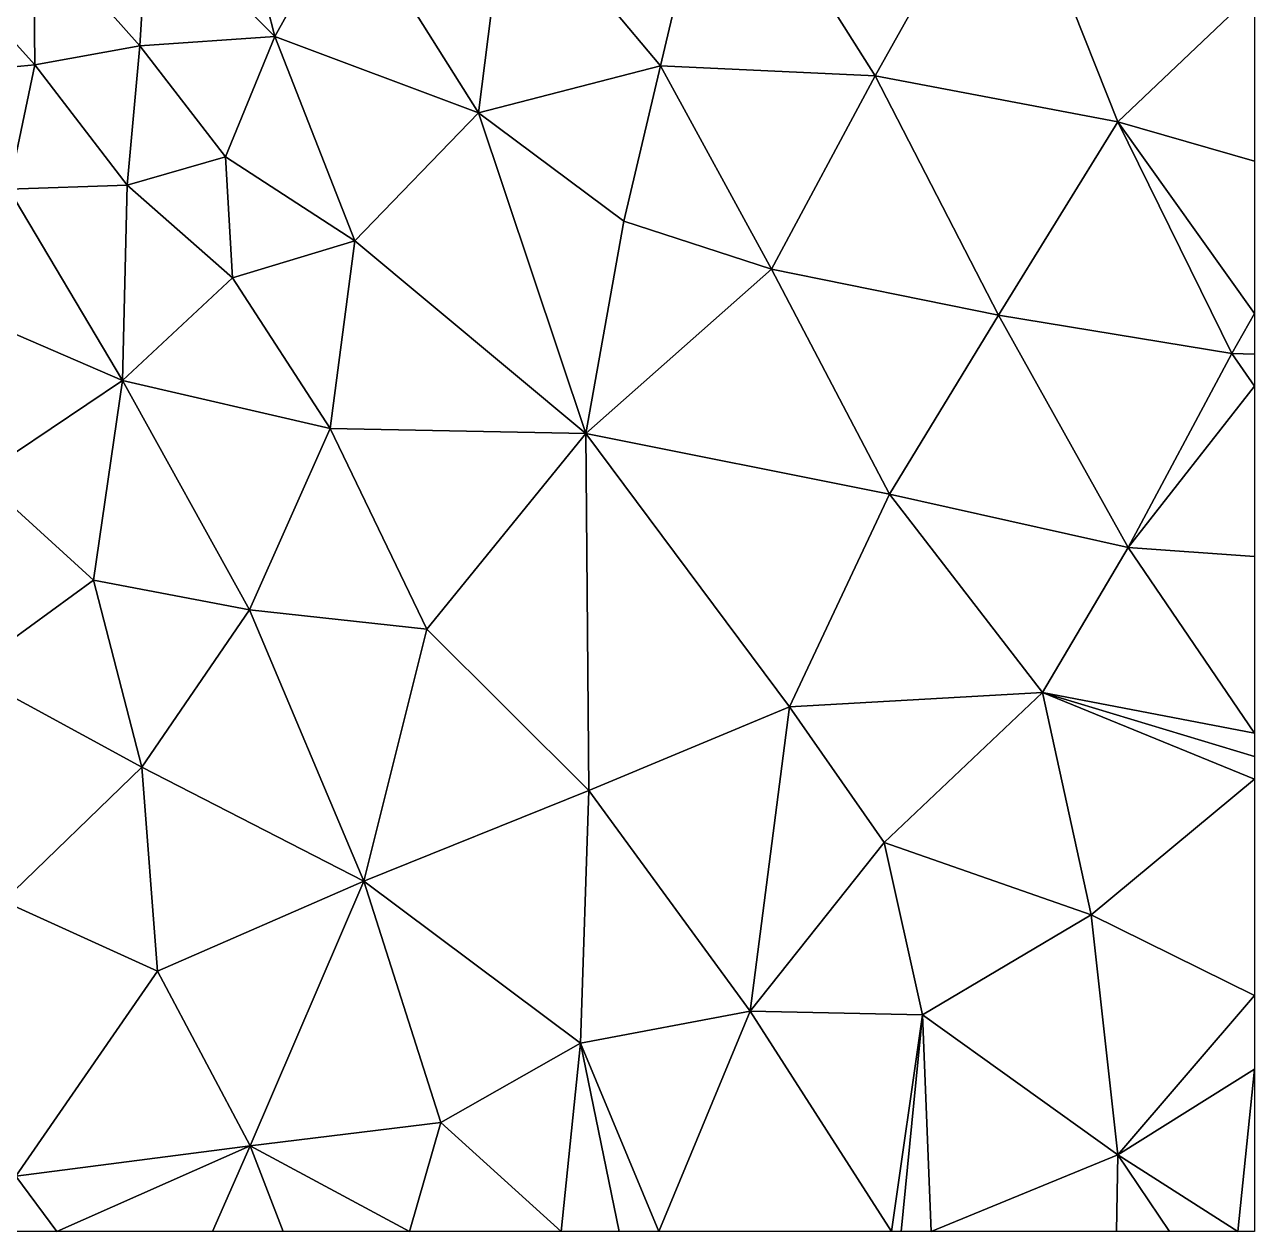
# Model space of a CAD drawing. Extents: x 993 to 3979, y 358 to 2875.
# Drawn here: x 3124 to 3979, y 358 to 1197 of the extents above; entities that cross this region are included whole.
import ezdxf

# ---------------------------------------------------------------- set-up
doc = ezdxf.new("R2010")
doc.units = 0
doc.header["$MEASUREMENT"] = 0

msp = doc.modelspace()

# ---------------------------------------------------------------- linework, layer by layer
at = {"layer": 'modelTopoOuterCoarse_ts', "color": 42}
for points in [[(3605.34, 1335.43, 3041.85), (3565.94, 1168.6, 3057.31), (3459.69, 1295.35, 3028.76), (3605.34, 1335.43, 3041.85)], [(3565.94, 1168.6, 3057.31), (3605.34, 1335.43, 3041.85), (3715.2, 1161.82, 3080.92), (3565.94, 1168.6, 3057.31)], [(3806.55, 1324.62, 3078.35), (3715.2, 1161.82, 3080.92), (3605.34, 1335.43, 3041.85), (3806.55, 1324.62, 3078.35)], [(3715.2, 1161.82, 3080.92), (3806.55, 1324.62, 3078.35), (3884.01, 1129.72, 3114.36), (3715.2, 1161.82, 3080.92)], [(3884.01, 1129.72, 3114.36), (3806.55, 1324.62, 3078.35), (3978.87, 1220.23, 3123.09), (3884.01, 1129.72, 3114.36)], [(3297.81, 1189.13, 3028), (3209.65, 1277.08, 3013.41), (3271.19, 1293.69, 3014.78), (3297.81, 1189.13, 3028)], [(3348.55, 1280.43, 3021.06), (3297.81, 1189.13, 3028), (3271.19, 1293.69, 3014.78), (3348.55, 1280.43, 3021.06)], [(3459.69, 1295.35, 3028.76), (3439.4, 1135.99, 3045.1), (3348.55, 1280.43, 3021.06), (3459.69, 1295.35, 3028.76)], [(3565.94, 1168.6, 3057.31), (3439.4, 1135.99, 3045.1), (3459.69, 1295.35, 3028.76), (3565.94, 1168.6, 3057.31)], [(3209.65, 1277.08, 3013.41), (3203.87, 1182.57, 3022.03), (3129.96, 1265.68, 3010), (3209.65, 1277.08, 3013.41)], [(3297.81, 1189.13, 3028), (3203.87, 1182.57, 3022.03), (3209.65, 1277.08, 3013.41), (3297.81, 1189.13, 3028)], [(3297.81, 1189.13, 3028), (3348.55, 1280.43, 3021.06), (3439.4, 1135.99, 3045.1), (3297.81, 1189.13, 3028)], [(3129.96, 1265.68, 3010), (3130.93, 1169.28, 3018.24), (3075.76, 1230.57, 3010.33), (3129.96, 1265.68, 3010)], [(3130.93, 1169.28, 3018.24), (3129.96, 1265.68, 3010), (3203.87, 1182.57, 3022.03), (3130.93, 1169.28, 3018.24)], [(3072.33, 1163.83, 3015.62), (3075.76, 1230.57, 3010.33), (3130.93, 1169.28, 3018.24), (3072.33, 1163.83, 3015.62)], [(3884.01, 1129.72, 3114.36), (3978.87, 1220.23, 3123.09), (3978.87, 1102.27, 3135.66), (3884.01, 1129.72, 3114.36)], [(3297.81, 1189.13, 3028), (3263.55, 1105.41, 3032.31), (3203.87, 1182.57, 3022.03), (3297.81, 1189.13, 3028)], [(3263.55, 1105.41, 3032.31), (3297.81, 1189.13, 3028), (3353.44, 1046.94, 3044.09), (3263.55, 1105.41, 3032.31)], [(3439.4, 1135.99, 3045.1), (3353.44, 1046.94, 3044.09), (3297.81, 1189.13, 3028), (3439.4, 1135.99, 3045.1)], [(3203.87, 1182.57, 3022.03), (3195.08, 1085.78, 3027.57), (3130.93, 1169.28, 3018.24), (3203.87, 1182.57, 3022.03)], [(3263.55, 1105.41, 3032.31), (3195.08, 1085.78, 3027.57), (3203.87, 1182.57, 3022.03), (3263.55, 1105.41, 3032.31)], [(3072.33, 1163.83, 3015.62), (3130.93, 1169.28, 3018.24), (3112.97, 1082.85, 3021.01), (3072.33, 1163.83, 3015.62)], [(3112.97, 1082.85, 3021.01), (3130.93, 1169.28, 3018.24), (3195.08, 1085.78, 3027.57), (3112.97, 1082.85, 3021.01)], [(3565.94, 1168.6, 3057.31), (3540.42, 1060.74, 3063.72), (3439.4, 1135.99, 3045.1), (3565.94, 1168.6, 3057.31)], [(3565.94, 1168.6, 3057.31), (3643.13, 1027.2, 3081.76), (3540.42, 1060.74, 3063.72), (3565.94, 1168.6, 3057.31)], [(3643.13, 1027.2, 3081.76), (3565.94, 1168.6, 3057.31), (3715.2, 1161.82, 3080.92), (3643.13, 1027.2, 3081.76)], [(3643.13, 1027.2, 3081.76), (3715.2, 1161.82, 3080.92), (3801.06, 995.35, 3111.19), (3643.13, 1027.2, 3081.76)], [(3801.06, 995.35, 3111.19), (3715.2, 1161.82, 3080.92), (3884.01, 1129.72, 3114.36), (3801.06, 995.35, 3111.19)], [(3439.4, 1135.99, 3045.1), (3514.08, 912.98, 3069.31), (3353.44, 1046.94, 3044.09), (3439.4, 1135.99, 3045.1)], [(3514.08, 912.98, 3069.31), (3439.4, 1135.99, 3045.1), (3540.42, 1060.74, 3063.72), (3514.08, 912.98, 3069.31)], [(3963.27, 968.75, 3144.75), (3801.06, 995.35, 3111.19), (3884.01, 1129.72, 3114.36), (3963.27, 968.75, 3144.75)], [(3884.01, 1129.72, 3114.36), (3978.87, 1102.27, 3135.66), (3978.87, 996.42, 3145.32), (3884.01, 1129.72, 3114.36)], [(3963.27, 968.75, 3144.75), (3884.01, 1129.72, 3114.36), (3978.87, 996.42, 3145.32), (3963.27, 968.75, 3144.75)], [(3263.55, 1105.41, 3032.31), (3268.32, 1021.22, 3037.24), (3195.08, 1085.78, 3027.57), (3263.55, 1105.41, 3032.31)], [(3268.32, 1021.22, 3037.24), (3263.55, 1105.41, 3032.31), (3353.44, 1046.94, 3044.09), (3268.32, 1021.22, 3037.24)], [(3191.84, 949.96, 3030.26), (3071.1, 1002.13, 3014.62), (3112.97, 1082.85, 3021.01), (3191.84, 949.96, 3030.26)], [(3195.08, 1085.78, 3027.57), (3191.84, 949.96, 3030.26), (3112.97, 1082.85, 3021.01), (3195.08, 1085.78, 3027.57)], [(3191.84, 949.96, 3030.26), (3195.08, 1085.78, 3027.57), (3268.32, 1021.22, 3037.24), (3191.84, 949.96, 3030.26)], [(3540.42, 1060.74, 3063.72), (3643.13, 1027.2, 3081.76), (3514.08, 912.98, 3069.31), (3540.42, 1060.74, 3063.72)], [(3268.32, 1021.22, 3037.24), (3353.44, 1046.94, 3044.09), (3336.36, 916.56, 3048.28), (3268.32, 1021.22, 3037.24)], [(3353.44, 1046.94, 3044.09), (3514.08, 912.98, 3069.31), (3336.36, 916.56, 3048.28), (3353.44, 1046.94, 3044.09)], [(3643.13, 1027.2, 3081.76), (3725.27, 870.74, 3104.79), (3514.08, 912.98, 3069.31), (3643.13, 1027.2, 3081.76)], [(3801.06, 995.35, 3111.19), (3725.27, 870.74, 3104.79), (3643.13, 1027.2, 3081.76), (3801.06, 995.35, 3111.19)], [(3336.36, 916.56, 3048.28), (3191.84, 949.96, 3030.26), (3268.32, 1021.22, 3037.24), (3336.36, 916.56, 3048.28)], [(3191.84, 949.96, 3030.26), (3092.53, 883.03, 3012.48), (3071.1, 1002.13, 3014.62), (3191.84, 949.96, 3030.26)], [(3801.06, 995.35, 3111.19), (3891.07, 833.75, 3138.67), (3725.27, 870.74, 3104.79), (3801.06, 995.35, 3111.19)], [(3963.27, 968.75, 3144.75), (3891.07, 833.75, 3138.67), (3801.06, 995.35, 3111.19), (3963.27, 968.75, 3144.75)], [(3963.27, 968.75, 3144.75), (3978.87, 996.42, 3145.32), (3978.87, 968.14, 3148.15), (3963.27, 968.75, 3144.75)], [(3891.07, 833.75, 3138.67), (3963.27, 968.75, 3144.75), (3978.87, 945.98, 3149.68), (3891.07, 833.75, 3138.67)], [(3963.27, 968.75, 3144.75), (3978.87, 968.14, 3148.15), (3978.87, 945.98, 3149.68), (3963.27, 968.75, 3144.75)], [(3171.8, 811.03, 3025.45), (3092.53, 883.03, 3012.48), (3191.84, 949.96, 3030.26), (3171.8, 811.03, 3025.45)], [(3280.18, 790.33, 3042.94), (3171.8, 811.03, 3025.45), (3191.84, 949.96, 3030.26), (3280.18, 790.33, 3042.94)], [(3336.36, 916.56, 3048.28), (3280.18, 790.33, 3042.94), (3191.84, 949.96, 3030.26), (3336.36, 916.56, 3048.28)], [(3891.07, 833.75, 3138.67), (3978.87, 945.98, 3149.68), (3978.87, 827.4, 3157.95), (3891.07, 833.75, 3138.67)], [(3336.36, 916.56, 3048.28), (3403.5, 776.94, 3058.9), (3280.18, 790.33, 3042.94), (3336.36, 916.56, 3048.28)], [(3403.5, 776.94, 3058.9), (3336.36, 916.56, 3048.28), (3514.08, 912.98, 3069.31), (3403.5, 776.94, 3058.9)], [(3516.13, 664.71, 3073.03), (3403.5, 776.94, 3058.9), (3514.08, 912.98, 3069.31), (3516.13, 664.71, 3073.03)], [(3655.7, 723.07, 3093.25), (3514.08, 912.98, 3069.31), (3725.27, 870.74, 3104.79), (3655.7, 723.07, 3093.25)], [(3516.13, 664.71, 3073.03), (3514.08, 912.98, 3069.31), (3655.7, 723.07, 3093.25), (3516.13, 664.71, 3073.03)], [(3092.53, 883.03, 3012.48), (3171.8, 811.03, 3025.45), (3083.89, 747.14, 3004.95), (3092.53, 883.03, 3012.48)], [(3831.5, 732.85, 3126.9), (3655.7, 723.07, 3093.25), (3725.27, 870.74, 3104.79), (3831.5, 732.85, 3126.9)], [(3891.07, 833.75, 3138.67), (3831.5, 732.85, 3126.9), (3725.27, 870.74, 3104.79), (3891.07, 833.75, 3138.67)], [(3831.5, 732.85, 3126.9), (3891.07, 833.75, 3138.67), (3978.87, 704.65, 3159.17), (3831.5, 732.85, 3126.9)], [(3891.07, 833.75, 3138.67), (3978.87, 827.4, 3157.95), (3978.87, 704.65, 3159.17), (3891.07, 833.75, 3138.67)], [(3171.8, 811.03, 3025.45), (3205.45, 680.97, 3029.45), (3083.89, 747.14, 3004.95), (3171.8, 811.03, 3025.45)], [(3171.8, 811.03, 3025.45), (3280.18, 790.33, 3042.94), (3205.45, 680.97, 3029.45), (3171.8, 811.03, 3025.45)], [(3280.18, 790.33, 3042.94), (3359.66, 601.8, 3054.46), (3205.45, 680.97, 3029.45), (3280.18, 790.33, 3042.94)], [(3359.66, 601.8, 3054.46), (3280.18, 790.33, 3042.94), (3403.5, 776.94, 3058.9), (3359.66, 601.8, 3054.46)], [(3516.13, 664.71, 3073.03), (3359.66, 601.8, 3054.46), (3403.5, 776.94, 3058.9), (3516.13, 664.71, 3073.03)], [(3205.45, 680.97, 3029.45), (3109.06, 587.82, 3006.56), (3083.89, 747.14, 3004.95), (3205.45, 680.97, 3029.45)], [(3655.7, 723.07, 3093.25), (3831.5, 732.85, 3126.9), (3721.39, 628.59, 3102.11), (3655.7, 723.07, 3093.25)], [(3865.33, 578.25, 3129.17), (3721.39, 628.59, 3102.11), (3831.5, 732.85, 3126.9), (3865.33, 578.25, 3129.17)], [(3831.5, 732.85, 3126.9), (3978.87, 704.65, 3159.17), (3978.87, 688.36, 3159.35), (3831.5, 732.85, 3126.9)], [(3978.87, 672.57, 3158.78), (3831.5, 732.85, 3126.9), (3978.87, 688.36, 3159.35), (3978.87, 672.57, 3158.78)], [(3865.33, 578.25, 3129.17), (3831.5, 732.85, 3126.9), (3978.87, 672.57, 3158.78), (3865.33, 578.25, 3129.17)], [(3628.38, 511.31, 3083.6), (3516.13, 664.71, 3073.03), (3655.7, 723.07, 3093.25), (3628.38, 511.31, 3083.6)], [(3721.39, 628.59, 3102.11), (3628.38, 511.31, 3083.6), (3655.7, 723.07, 3093.25), (3721.39, 628.59, 3102.11)], [(3205.45, 680.97, 3029.45), (3216.12, 539.16, 3028.43), (3109.06, 587.82, 3006.56), (3205.45, 680.97, 3029.45)], [(3205.45, 680.97, 3029.45), (3359.66, 601.8, 3054.46), (3216.12, 539.16, 3028.43), (3205.45, 680.97, 3029.45)], [(3865.33, 578.25, 3129.17), (3978.87, 672.57, 3158.78), (3978.87, 522.19, 3158.83), (3865.33, 578.25, 3129.17)], [(3510.22, 489.21, 3072.11), (3359.66, 601.8, 3054.46), (3516.13, 664.71, 3073.03), (3510.22, 489.21, 3072.11)], [(3628.38, 511.31, 3083.6), (3510.22, 489.21, 3072.11), (3516.13, 664.71, 3073.03), (3628.38, 511.31, 3083.6)], [(3748.02, 508.83, 3101.92), (3628.38, 511.31, 3083.6), (3721.39, 628.59, 3102.11), (3748.02, 508.83, 3101.92)], [(3865.33, 578.25, 3129.17), (3748.02, 508.83, 3101.92), (3721.39, 628.59, 3102.11), (3865.33, 578.25, 3129.17)], [(3216.12, 539.16, 3028.43), (3359.66, 601.8, 3054.46), (3280.61, 417.74, 3038.21), (3216.12, 539.16, 3028.43)], [(3280.61, 417.74, 3038.21), (3359.66, 601.8, 3054.46), (3413.18, 433.98, 3061.45), (3280.61, 417.74, 3038.21)], [(3510.22, 489.21, 3072.11), (3413.18, 433.98, 3061.45), (3359.66, 601.8, 3054.46), (3510.22, 489.21, 3072.11)], [(3216.12, 539.16, 3028.43), (3117.7, 396.54, 3001.39), (3109.06, 587.82, 3006.56), (3216.12, 539.16, 3028.43)], [(3883.9, 411.59, 3129.17), (3748.02, 508.83, 3101.92), (3865.33, 578.25, 3129.17), (3883.9, 411.59, 3129.17)], [(3883.9, 411.59, 3129.17), (3865.33, 578.25, 3129.17), (3978.87, 522.19, 3158.83), (3883.9, 411.59, 3129.17)], [(3216.12, 539.16, 3028.43), (3280.61, 417.74, 3038.21), (3117.7, 396.54, 3001.39), (3216.12, 539.16, 3028.43)], [(3883.9, 411.59, 3129.17), (3978.87, 522.19, 3158.83), (3978.87, 470.97, 3157.25), (3883.9, 411.59, 3129.17)], [(3564.8, 358.24, 3074.13), (3510.22, 489.21, 3072.11), (3628.38, 511.31, 3083.6), (3564.8, 358.24, 3074.13)], [(3726.61, 358.24, 3093.1), (3564.8, 358.24, 3074.13), (3628.38, 511.31, 3083.6), (3726.61, 358.24, 3093.1)], [(3726.61, 358.24, 3093.1), (3628.38, 511.31, 3083.6), (3748.02, 508.83, 3101.92), (3726.61, 358.24, 3093.1)], [(3733.22, 358.24, 3094.12), (3726.61, 358.24, 3093.1), (3748.02, 508.83, 3101.92), (3733.22, 358.24, 3094.12)], [(3748.02, 508.83, 3101.92), (3754.08, 358.24, 3098.75), (3733.22, 358.24, 3094.12), (3748.02, 508.83, 3101.92)], [(3883.9, 411.59, 3129.17), (3754.08, 358.24, 3098.75), (3748.02, 508.83, 3101.92), (3883.9, 411.59, 3129.17)], [(3496.98, 358.24, 3067.69), (3413.18, 433.98, 3061.45), (3510.22, 489.21, 3072.11), (3496.98, 358.24, 3067.69)], [(3537.13, 358.24, 3071.56), (3496.98, 358.24, 3067.69), (3510.22, 489.21, 3072.11), (3537.13, 358.24, 3071.56)], [(3564.8, 358.24, 3074.13), (3537.13, 358.24, 3071.56), (3510.22, 489.21, 3072.11), (3564.8, 358.24, 3074.13)], [(3883.9, 411.59, 3129.17), (3978.87, 470.97, 3157.25), (3967.27, 358.24, 3154.61), (3883.9, 411.59, 3129.17)], [(3967.27, 358.24, 3154.61), (3978.87, 470.97, 3157.25), (3978.87, 358.24, 3158.09), (3967.27, 358.24, 3154.61)], [(3413.18, 433.98, 3061.45), (3391.36, 358.24, 3055.16), (3280.61, 417.74, 3038.21), (3413.18, 433.98, 3061.45)], [(3413.18, 433.98, 3061.45), (3496.98, 358.24, 3067.69), (3391.36, 358.24, 3055.16), (3413.18, 433.98, 3061.45)], [(3117.7, 396.54, 3001.39), (3280.61, 417.74, 3038.21), (3146.29, 358.24, 3006.66), (3117.7, 396.54, 3001.39)], [(3146.29, 358.24, 3006.66), (3280.61, 417.74, 3038.21), (3254.57, 358.24, 3030.74), (3146.29, 358.24, 3006.66)], [(3280.61, 417.74, 3038.21), (3303.68, 358.24, 3040.15), (3254.57, 358.24, 3030.74), (3280.61, 417.74, 3038.21)], [(3280.61, 417.74, 3038.21), (3391.36, 358.24, 3055.16), (3303.68, 358.24, 3040.15), (3280.61, 417.74, 3038.21)], [(3883, 358.24, 3127.2), (3754.08, 358.24, 3098.75), (3883.9, 411.59, 3129.17), (3883, 358.24, 3127.2)], [(3883.9, 411.59, 3129.17), (3919.76, 358.24, 3139.16), (3883, 358.24, 3127.2), (3883.9, 411.59, 3129.17)], [(3883.9, 411.59, 3129.17), (3967.27, 358.24, 3154.61), (3919.76, 358.24, 3139.16), (3883.9, 411.59, 3129.17)], [(3116.64, 358.24, 2998.41), (3117.7, 396.54, 3001.39), (3146.29, 358.24, 3006.66), (3116.64, 358.24, 2998.41)]]:
    msp.add_3dface(points, dxfattribs=at)

doc.saveas('drawing.dxf')
